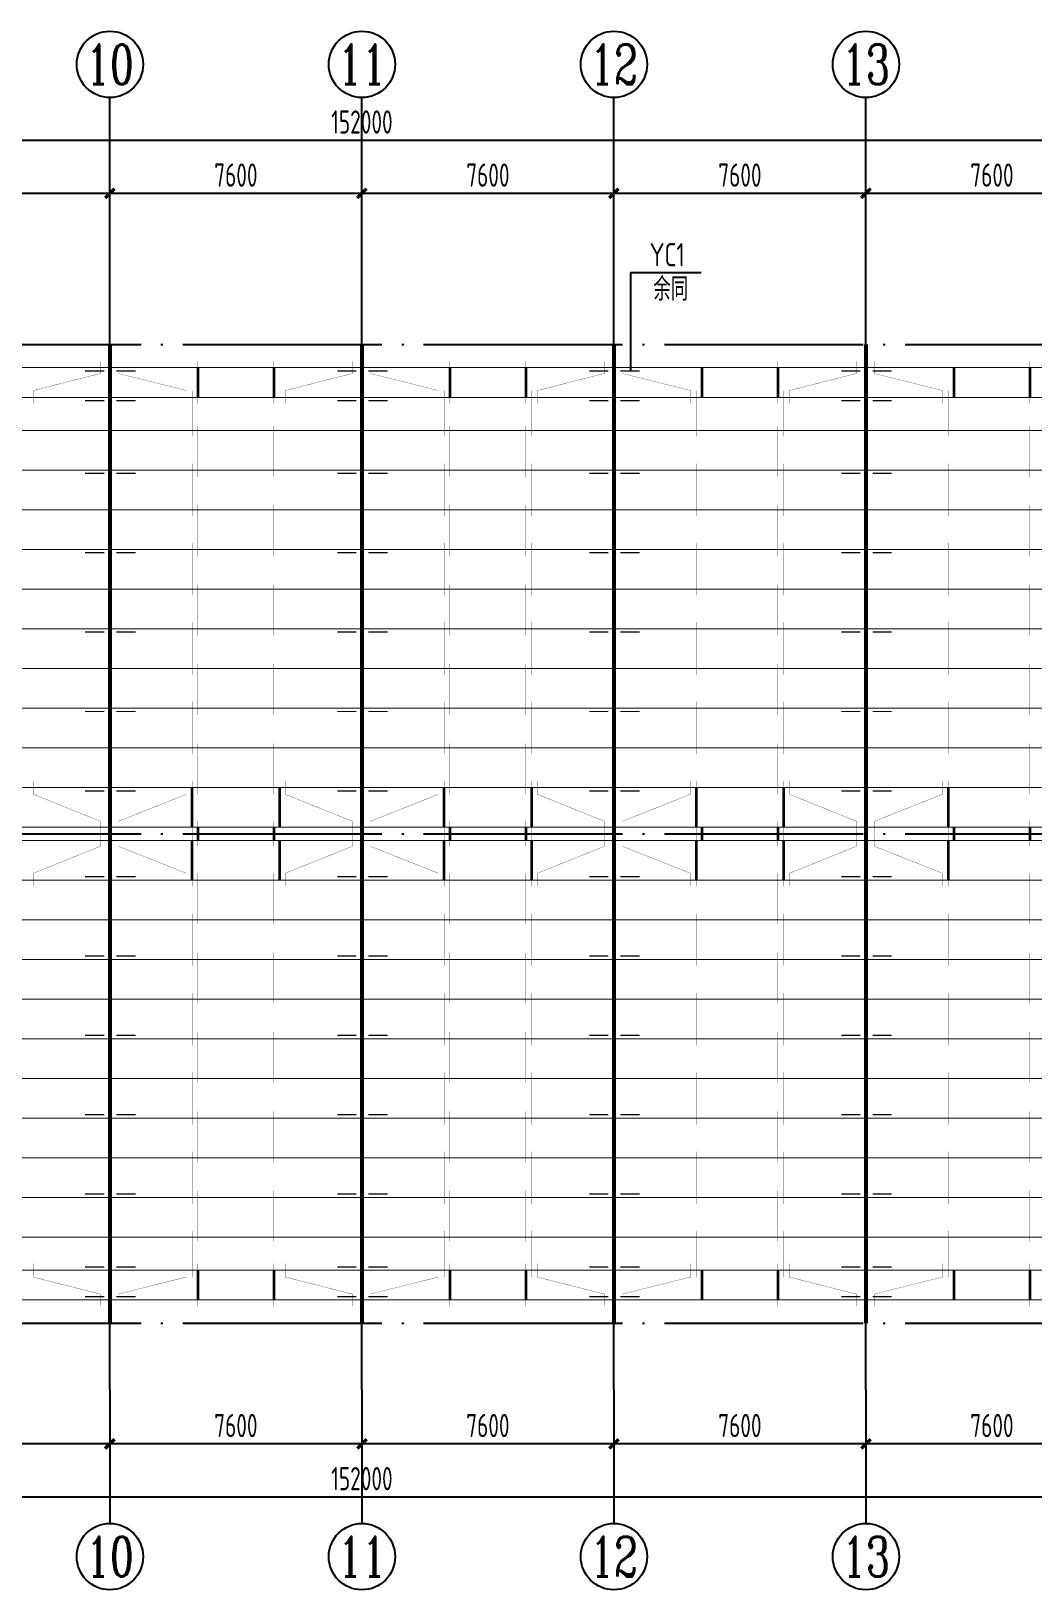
# Model space of a CAD drawing. Extents: x -3102990 to -851544, y -5293060 to -2540151.
# Drawn here: x -1861905 to -1846801, y -2656577 to -2633091 of the extents above; entities that cross this region are included whole.
import ezdxf
from ezdxf.enums import TextEntityAlignment as Align

# ---------------------------------------------------------------- set-up
doc = ezdxf.new("R2010")
doc.units = 0
doc.header["$LTSCALE"] = 1000
doc.header["$PDMODE"] = 1
for name, pattern in [('2', [16, 12.5, -1.5, 0.5, -1.5]), ('DASH', [0.35, 0.25, -0.1]), ('DOTE', [2.42, 2, -0.2, 0.02, -0.2])]:
    doc.linetypes.add(name, pattern=pattern)
doc.layers.get('0').update_dxf_attribs({"linetype": 'CONTINUOUS'})
doc.layers.get('Defpoints').update_dxf_attribs({"linetype": 'CONTINUOUS'})
for name, color, linetype in [('AXIS', 253, 'DOTE'), ('DIM', 3, 'CONTINUOUS'), ('NUM', 7, 'CONTINUOUS'), ('REIN', 1, 'CONTINUOUS'), ('TEXT', 7, 'CONTINUOUS')]:
    doc.layers.add(name, color=color, linetype=linetype)
doc.styles.add('TSSD_Axis', font='Complex.shx', dxfattribs={"width": 0.7, "bigfont": 'hztxt.shx'})
doc.styles.add('TSSD_Dimension', font='tssdeng.shx', dxfattribs={"width": 0.7, "bigfont": 'Hztxt.shx'})
doc.styles.add('TSSD_Rein', font='Tssdeng.shx', dxfattribs={"width": 0.75, "bigfont": 'hztxt.shx'})
doc.dimstyles.new('TSSD_200_100', dxfattribs={"dimtxt": 350, "dimasz": 100, "dimexe": 100, "dimexo": 250, "dimgap": 100, "dimtad": 1, "dimdec": 0, "dimlfac": 2, "dimzin": 0, "dimdsep": 46, "dimtxsty": 'TSSD_Dimension', "dimblk": 'ARCHTICK', "dimcen": 0, "dimdle": 100, "dimclrt": 7, "dimadec": 0, "dimazin": 0, "dimtfac": 1, "dimtdec": 0, "dimtix": 1, "dimtmove": 2, "dimatfit": 3, "dimfxl": 1, "dimtolj": 1, "dimtzin": 0, "dimarcsym": 0})

# ---------------------------------------------------------------- blocks, each defined once
blk = doc.blocks.new('ts_axno')
at = {"color": 0, "linetype": 'ByBlock', "lineweight": -2}
blk.add_circle((0, 0), 0.5, dxfattribs=at)
at = {"color": 0, "linetype": 'ByBlock', "lineweight": -2, "style": 'TSSD_Axis', "width": 0.7}
blk.add_attdef('A', text='', height=0.6, dxfattribs=at).set_placement((0, 0), align=Align.MIDDLE_CENTER)
blk = doc.blocks.new('_ArchTick')
at = {"color": 0, "const_width": 0.5}
blk.add_lwpolyline([(-0.71, -0.71), (0.71, 0.71)], dxfattribs=at)
blk = doc.blocks.new('*D1583')
at = {"layer": 'Defpoints', "color": 0, "ltscale": 1.5}
for p in [(-1849318, -2653560), (-1845518, -2653560), (-1849318, -2654377)]:
    blk.add_point(p, dxfattribs=at)
at = {"layer": 'DIM', "color": 0, "lineweight": -2, "ltscale": 1.5}
for p, q in [((-1849318, -2653810), (-1849318, -2654477)), ((-1845518, -2653810), (-1845518, -2654477)), ((-1845418, -2654377), (-1849418, -2654377))]:
    blk.add_line(p, q, dxfattribs=at)
at = {"layer": 'DIM', "color": 0, "lineweight": -2, "ltscale": 1.5, "xscale": 100, "yscale": 100, "zscale": 100, "rotation": 180}
blk.add_blockref('_ArchTick', (-1849318, -2654377), dxfattribs=at)
at = {"layer": 'DIM', "color": 0, "lineweight": -2, "ltscale": 1.5, "xscale": 100, "yscale": 100, "zscale": 100}
blk.add_blockref('_ArchTick', (-1845518, -2654377), dxfattribs=at)
at = {"layer": 'DIM', "color": 7, "ltscale": 1.5, "insert": (-1847418, -2654102), "char_height": 350, "attachment_point": 5, "style": 'TSSD_Dimension'}
blk.add_mtext('\\A1;7600', dxfattribs=at)
blk = doc.blocks.new('*D1584')
at = {"layer": 'Defpoints', "color": 0, "ltscale": 1.5}
for p in [(-1853118, -2653560), (-1849318, -2653560), (-1853118, -2654377)]:
    blk.add_point(p, dxfattribs=at)
at = {"layer": 'DIM', "color": 0, "lineweight": -2, "ltscale": 1.5}
for p, q in [((-1853118, -2653810), (-1853118, -2654477)), ((-1849318, -2653810), (-1849318, -2654477)), ((-1849218, -2654377), (-1853218, -2654377))]:
    blk.add_line(p, q, dxfattribs=at)
at = {"layer": 'DIM', "color": 0, "lineweight": -2, "ltscale": 1.5, "xscale": 100, "yscale": 100, "zscale": 100, "rotation": 180}
blk.add_blockref('_ArchTick', (-1853118, -2654377), dxfattribs=at)
at = {"layer": 'DIM', "color": 0, "lineweight": -2, "ltscale": 1.5, "xscale": 100, "yscale": 100, "zscale": 100}
blk.add_blockref('_ArchTick', (-1849318, -2654377), dxfattribs=at)
at = {"layer": 'DIM', "color": 7, "ltscale": 1.5, "insert": (-1851218, -2654102), "char_height": 350, "attachment_point": 5, "style": 'TSSD_Dimension'}
blk.add_mtext('\\A1;7600', dxfattribs=at)
blk = doc.blocks.new('*D1585')
at = {"layer": 'Defpoints', "color": 0, "ltscale": 1.5}
for p in [(-1856918, -2653560), (-1853118, -2653560), (-1856918, -2654377)]:
    blk.add_point(p, dxfattribs=at)
at = {"layer": 'DIM', "color": 0, "lineweight": -2, "ltscale": 1.5}
for p, q in [((-1856918, -2653810), (-1856918, -2654477)), ((-1853118, -2653810), (-1853118, -2654477)), ((-1853018, -2654377), (-1857018, -2654377))]:
    blk.add_line(p, q, dxfattribs=at)
at = {"layer": 'DIM', "color": 0, "lineweight": -2, "ltscale": 1.5, "xscale": 100, "yscale": 100, "zscale": 100, "rotation": 180}
blk.add_blockref('_ArchTick', (-1856918, -2654377), dxfattribs=at)
at = {"layer": 'DIM', "color": 0, "lineweight": -2, "ltscale": 1.5, "xscale": 100, "yscale": 100, "zscale": 100}
blk.add_blockref('_ArchTick', (-1853118, -2654377), dxfattribs=at)
at = {"layer": 'DIM', "color": 7, "ltscale": 1.5, "insert": (-1855018, -2654102), "char_height": 350, "attachment_point": 5, "style": 'TSSD_Dimension'}
blk.add_mtext('\\A1;7600', dxfattribs=at)
blk = doc.blocks.new('*D1586')
at = {"layer": 'Defpoints', "color": 0, "ltscale": 1.5}
for p in [(-1860718, -2653560), (-1856918, -2653560), (-1860718, -2654377)]:
    blk.add_point(p, dxfattribs=at)
at = {"layer": 'DIM', "color": 0, "lineweight": -2, "ltscale": 1.5}
for p, q in [((-1860718, -2653810), (-1860718, -2654477)), ((-1856918, -2653810), (-1856918, -2654477)), ((-1856818, -2654377), (-1860818, -2654377))]:
    blk.add_line(p, q, dxfattribs=at)
at = {"layer": 'DIM', "color": 0, "lineweight": -2, "ltscale": 1.5, "xscale": 100, "yscale": 100, "zscale": 100, "rotation": 180}
blk.add_blockref('_ArchTick', (-1860718, -2654377), dxfattribs=at)
at = {"layer": 'DIM', "color": 0, "lineweight": -2, "ltscale": 1.5, "xscale": 100, "yscale": 100, "zscale": 100}
blk.add_blockref('_ArchTick', (-1856918, -2654377), dxfattribs=at)
at = {"layer": 'DIM', "color": 7, "ltscale": 1.5, "insert": (-1858818, -2654102), "char_height": 350, "attachment_point": 5, "style": 'TSSD_Dimension'}
blk.add_mtext('\\A1;7600', dxfattribs=at)
blk = doc.blocks.new('*D1587')
at = {"layer": 'Defpoints', "color": 0, "ltscale": 1.5}
for p in [(-1864518, -2653560), (-1860718, -2653560), (-1864518, -2654377)]:
    blk.add_point(p, dxfattribs=at)
at = {"layer": 'DIM', "color": 0, "lineweight": -2, "ltscale": 1.5}
for p, q in [((-1864518, -2653810), (-1864518, -2654477)), ((-1860718, -2653810), (-1860718, -2654477)), ((-1860618, -2654377), (-1864618, -2654377))]:
    blk.add_line(p, q, dxfattribs=at)
at = {"layer": 'DIM', "color": 0, "lineweight": -2, "ltscale": 1.5, "xscale": 100, "yscale": 100, "zscale": 100, "rotation": 180}
blk.add_blockref('_ArchTick', (-1864518, -2654377), dxfattribs=at)
at = {"layer": 'DIM', "color": 0, "lineweight": -2, "ltscale": 1.5, "xscale": 100, "yscale": 100, "zscale": 100}
blk.add_blockref('_ArchTick', (-1860718, -2654377), dxfattribs=at)
at = {"layer": 'DIM', "color": 7, "ltscale": 1.5, "insert": (-1862618, -2654102), "char_height": 350, "attachment_point": 5, "style": 'TSSD_Dimension'}
blk.add_mtext('\\A1;7600', dxfattribs=at)
blk = doc.blocks.new('*D1596')
at = {"layer": 'Defpoints', "color": 0, "ltscale": 1.5}
for p in [(-1894918, -2653560), (-1818918, -2653560), (-1818918, -2655177)]:
    blk.add_point(p, dxfattribs=at)
at = {"layer": 'DIM', "color": 0, "lineweight": -2, "ltscale": 1.5}
for p, q in [((-1894918, -2653810), (-1894918, -2655277)), ((-1818918, -2653810), (-1818918, -2655277)), ((-1895018, -2655177), (-1818818, -2655177))]:
    blk.add_line(p, q, dxfattribs=at)
at = {"layer": 'DIM', "color": 0, "lineweight": -2, "ltscale": 1.5, "xscale": 100, "yscale": 100, "zscale": 100, "rotation": 180}
blk.add_blockref('_ArchTick', (-1894918, -2655177), dxfattribs=at)
at = {"layer": 'DIM', "color": 0, "lineweight": -2, "ltscale": 1.5, "xscale": 100, "yscale": 100, "zscale": 100}
blk.add_blockref('_ArchTick', (-1818918, -2655177), dxfattribs=at)
at = {"layer": 'DIM', "color": 7, "ltscale": 1.5, "insert": (-1856918, -2654902), "char_height": 350, "attachment_point": 5, "style": 'TSSD_Dimension'}
blk.add_mtext('\\A1;152000', dxfattribs=at)
blk = doc.blocks.new('*D1610')
at = {"layer": 'Defpoints', "color": 0, "ltscale": 1.5}
for p in [(-1849318, -2635535), (-1849318, -2636810), (-1845518, -2636810)]:
    blk.add_point(p, dxfattribs=at)
at = {"layer": 'DIM', "color": 0, "lineweight": -2, "ltscale": 1.5}
for p, q in [((-1845418, -2635535), (-1849418, -2635535)), ((-1849318, -2636560), (-1849318, -2635435)), ((-1845518, -2636560), (-1845518, -2635435))]:
    blk.add_line(p, q, dxfattribs=at)
at = {"layer": 'DIM', "color": 0, "lineweight": -2, "ltscale": 1.5, "xscale": 100, "yscale": 100, "zscale": 100, "rotation": 180}
blk.add_blockref('_ArchTick', (-1849318, -2635535), dxfattribs=at)
at = {"layer": 'DIM', "color": 0, "lineweight": -2, "ltscale": 1.5, "xscale": 100, "yscale": 100, "zscale": 100}
blk.add_blockref('_ArchTick', (-1845518, -2635535), dxfattribs=at)
at = {"layer": 'DIM', "color": 7, "ltscale": 1.5, "insert": (-1847418, -2635260), "char_height": 350, "attachment_point": 5, "style": 'TSSD_Dimension'}
blk.add_mtext('\\A1;7600', dxfattribs=at)
blk = doc.blocks.new('*D1611')
at = {"layer": 'Defpoints', "color": 0, "ltscale": 1.5}
for p in [(-1853118, -2635535), (-1853118, -2636810), (-1849318, -2636810)]:
    blk.add_point(p, dxfattribs=at)
at = {"layer": 'DIM', "color": 0, "lineweight": -2, "ltscale": 1.5}
for p, q in [((-1849218, -2635535), (-1853218, -2635535)), ((-1853118, -2636560), (-1853118, -2635435)), ((-1849318, -2636560), (-1849318, -2635435))]:
    blk.add_line(p, q, dxfattribs=at)
at = {"layer": 'DIM', "color": 0, "lineweight": -2, "ltscale": 1.5, "xscale": 100, "yscale": 100, "zscale": 100, "rotation": 180}
blk.add_blockref('_ArchTick', (-1853118, -2635535), dxfattribs=at)
at = {"layer": 'DIM', "color": 0, "lineweight": -2, "ltscale": 1.5, "xscale": 100, "yscale": 100, "zscale": 100}
blk.add_blockref('_ArchTick', (-1849318, -2635535), dxfattribs=at)
at = {"layer": 'DIM', "color": 7, "ltscale": 1.5, "insert": (-1851218, -2635260), "char_height": 350, "attachment_point": 5, "style": 'TSSD_Dimension'}
blk.add_mtext('\\A1;7600', dxfattribs=at)
blk = doc.blocks.new('*D1612')
at = {"layer": 'Defpoints', "color": 0, "ltscale": 1.5}
for p in [(-1856918, -2635535), (-1856918, -2636810), (-1853118, -2636810)]:
    blk.add_point(p, dxfattribs=at)
at = {"layer": 'DIM', "color": 0, "lineweight": -2, "ltscale": 1.5}
for p, q in [((-1853018, -2635535), (-1857018, -2635535)), ((-1856918, -2636560), (-1856918, -2635435)), ((-1853118, -2636560), (-1853118, -2635435))]:
    blk.add_line(p, q, dxfattribs=at)
at = {"layer": 'DIM', "color": 0, "lineweight": -2, "ltscale": 1.5, "xscale": 100, "yscale": 100, "zscale": 100, "rotation": 180}
blk.add_blockref('_ArchTick', (-1856918, -2635535), dxfattribs=at)
at = {"layer": 'DIM', "color": 0, "lineweight": -2, "ltscale": 1.5, "xscale": 100, "yscale": 100, "zscale": 100}
blk.add_blockref('_ArchTick', (-1853118, -2635535), dxfattribs=at)
at = {"layer": 'DIM', "color": 7, "ltscale": 1.5, "insert": (-1855018, -2635260), "char_height": 350, "attachment_point": 5, "style": 'TSSD_Dimension'}
blk.add_mtext('\\A1;7600', dxfattribs=at)
blk = doc.blocks.new('*D1613')
at = {"layer": 'Defpoints', "color": 0, "ltscale": 1.5}
for p in [(-1860718, -2635535), (-1860718, -2636810), (-1856918, -2636810)]:
    blk.add_point(p, dxfattribs=at)
at = {"layer": 'DIM', "color": 0, "lineweight": -2, "ltscale": 1.5}
for p, q in [((-1856818, -2635535), (-1860818, -2635535)), ((-1860718, -2636560), (-1860718, -2635435)), ((-1856918, -2636560), (-1856918, -2635435))]:
    blk.add_line(p, q, dxfattribs=at)
at = {"layer": 'DIM', "color": 0, "lineweight": -2, "ltscale": 1.5, "xscale": 100, "yscale": 100, "zscale": 100, "rotation": 180}
blk.add_blockref('_ArchTick', (-1860718, -2635535), dxfattribs=at)
at = {"layer": 'DIM', "color": 0, "lineweight": -2, "ltscale": 1.5, "xscale": 100, "yscale": 100, "zscale": 100}
blk.add_blockref('_ArchTick', (-1856918, -2635535), dxfattribs=at)
at = {"layer": 'DIM', "color": 7, "ltscale": 1.5, "insert": (-1858818, -2635260), "char_height": 350, "attachment_point": 5, "style": 'TSSD_Dimension'}
blk.add_mtext('\\A1;7600', dxfattribs=at)
blk = doc.blocks.new('*D1614')
at = {"layer": 'Defpoints', "color": 0, "ltscale": 1.5}
for p in [(-1864518, -2635535), (-1864518, -2636810), (-1860718, -2636810)]:
    blk.add_point(p, dxfattribs=at)
at = {"layer": 'DIM', "color": 0, "lineweight": -2, "ltscale": 1.5}
for p, q in [((-1860618, -2635535), (-1864618, -2635535)), ((-1864518, -2636560), (-1864518, -2635435)), ((-1860718, -2636560), (-1860718, -2635435))]:
    blk.add_line(p, q, dxfattribs=at)
at = {"layer": 'DIM', "color": 0, "lineweight": -2, "ltscale": 1.5, "xscale": 100, "yscale": 100, "zscale": 100, "rotation": 180}
blk.add_blockref('_ArchTick', (-1864518, -2635535), dxfattribs=at)
at = {"layer": 'DIM', "color": 0, "lineweight": -2, "ltscale": 1.5, "xscale": 100, "yscale": 100, "zscale": 100}
blk.add_blockref('_ArchTick', (-1860718, -2635535), dxfattribs=at)
at = {"layer": 'DIM', "color": 7, "ltscale": 1.5, "insert": (-1862618, -2635260), "char_height": 350, "attachment_point": 5, "style": 'TSSD_Dimension'}
blk.add_mtext('\\A1;7600', dxfattribs=at)
blk = doc.blocks.new('*D1623')
at = {"layer": 'Defpoints', "color": 0, "ltscale": 1.5}
for p in [(-1818918, -2634735), (-1894918, -2636810), (-1818918, -2636810)]:
    blk.add_point(p, dxfattribs=at)
at = {"layer": 'DIM', "color": 0, "lineweight": -2, "ltscale": 1.5}
for p, q in [((-1894918, -2636560), (-1894918, -2634635)), ((-1818918, -2636560), (-1818918, -2634635)), ((-1895018, -2634735), (-1818818, -2634735))]:
    blk.add_line(p, q, dxfattribs=at)
at = {"layer": 'DIM', "color": 0, "lineweight": -2, "ltscale": 1.5, "xscale": 100, "yscale": 100, "zscale": 100, "rotation": 180}
blk.add_blockref('_ArchTick', (-1894918, -2634735), dxfattribs=at)
at = {"layer": 'DIM', "color": 0, "lineweight": -2, "ltscale": 1.5, "xscale": 100, "yscale": 100, "zscale": 100}
blk.add_blockref('_ArchTick', (-1818918, -2634735), dxfattribs=at)
at = {"layer": 'DIM', "color": 7, "ltscale": 1.5, "insert": (-1856918, -2634460), "char_height": 350, "attachment_point": 5, "style": 'TSSD_Dimension'}
blk.add_mtext('\\A1;152000', dxfattribs=at)

msp = doc.modelspace()

# ---------------------------------------------------------------- linework, layer by layer
at = {"color": 0, "linetype": 'ByBlock'}
for p, q in [((-1852865.34, -2636725.7), (-1851801.4, -2636725.7)), ((-1852865.34, -2638211.09), (-1852865.34, -2636725.7))]:
    msp.add_line(p, q, dxfattribs=at)
at = {"layer": 'AXIS', "ltscale": 1.5}
for p, q in [((-1860717.61, -2653560.25), (-1860717.61, -2636810.25)), ((-1856917.61, -2653560.25), (-1856917.61, -2636810.25)), ((-1853117.61, -2653560.25), (-1853117.61, -2636810.25)), ((-1849317.61, -2653560.25), (-1849317.61, -2636810.25)), ((-1895917.61, -2637810.25), (-1817917.61, -2637810.25)), ((-1895917.61, -2645185.25), (-1817917.61, -2645185.25)), ((-1895917.61, -2652560.25), (-1817917.61, -2652560.25))]:
    msp.add_line(p, q, dxfattribs=at)
at = {"layer": 'NUM', "ltscale": 1.5}
for p, q in [((-1860717.61, -2636810.25), (-1860717.61, -2634091.44)), ((-1856917.61, -2636810.25), (-1856917.61, -2634091.44)), ((-1853117.61, -2636810.25), (-1853117.61, -2634091.44)), ((-1849317.61, -2636810.25), (-1849317.61, -2634091.44)), ((-1860717.61, -2653560.25), (-1860717.61, -2655577.32)), ((-1856917.61, -2653560.25), (-1856917.61, -2655577.32)), ((-1853117.61, -2653560.25), (-1853117.61, -2655577.32)), ((-1849317.61, -2653560.25), (-1849317.61, -2655577.32))]:
    msp.add_line(p, q, dxfattribs=at)
at = {"layer": 'REIN', "color": 4, "linetype": '2', "ltscale": 0.1, "const_width": 60}
for points in [[(-1860717.61, -2637810.25), (-1860717.61, -2652560.25)], [(-1856917.61, -2637810.25), (-1856917.61, -2652560.25)], [(-1853117.61, -2637810.25), (-1853117.61, -2652560.25)], [(-1849317.61, -2637810.25), (-1849317.61, -2652560.25)]]:
    msp.add_lwpolyline(points, dxfattribs=at)
at = {"layer": 'REIN', "color": 6, "lineweight": 5, "const_width": 15}
for points in [[(-1837917.61, -2638160.43), (-1895571.72, -2638160.43)], [(-1837917.61, -2638608.82), (-1895555.22, -2638608.82)], [(-1837917.61, -2639107.04), (-1895536.9, -2639107.04)], [(-1837917.61, -2639704.9), (-1895514.91, -2639704.9)], [(-1837917.61, -2640302.76), (-1895492.91, -2640302.76)], [(-1837917.61, -2640900.6), (-1895470.92, -2640900.6)], [(-1837917.61, -2641498.47), (-1895448.93, -2641498.47)], [(-1837917.61, -2642096.32), (-1895426.94, -2642096.32)], [(-1837917.61, -2642694.18), (-1895404.95, -2642694.18)], [(-1837917.61, -2643292.03), (-1895382.95, -2643292.03)], [(-1837917.61, -2643889.89), (-1895360.96, -2643889.89)], [(-1837917.61, -2644487.77), (-1895338.97, -2644487.77)], [(-1837917.61, -2645085.6), (-1895316.98, -2645085.6)], [(-1837917.61, -2645284.89), (-1895309.65, -2645284.89)], [(-1837917.61, -2645882.73), (-1895287.66, -2645882.73)], [(-1837917.61, -2646480.61), (-1895265.67, -2646480.61)], [(-1837917.61, -2647078.46), (-1895243.67, -2647078.46)], [(-1837917.61, -2647676.32), (-1895221.68, -2647676.32)], [(-1837917.61, -2648274.18), (-1895199.69, -2648274.18)], [(-1837917.61, -2648872.02), (-1895177.7, -2648872.02)], [(-1837917.61, -2649469.89), (-1895155.71, -2649469.89)], [(-1837917.61, -2650067.74), (-1895133.71, -2650067.74)], [(-1837917.61, -2650665.6), (-1895111.72, -2650665.6)], [(-1837917.61, -2651263.46), (-1895089.73, -2651263.46)], [(-1837917.61, -2651761.68), (-1895071.4, -2651761.68)], [(-1837917.61, -2652210.07), (-1895054.91, -2652210.07)]]:
    msp.add_lwpolyline(points, dxfattribs=at)
at = {"layer": 'REIN', "color": 3, "linetype": 'ByBlock'}
for points, const_width in [([(-1860860.76, -2638068.74), (-1860860.76, -2638248.97), (-1861870.13, -2638505.62), (-1861870.13, -2638705.31)], 4), ([(-1860590.68, -2638068.74), (-1860590.68, -2638248.97), (-1859565.1, -2638505.62), (-1859565.1, -2638705.31)], 4), ([(-1859390.13, -2638160.43), (-1859390.13, -2638608.82)], 40), ([(-1859390.13, -2638705.31), (-1859390.13, -2638068.74)], 4), ([(-1858245.1, -2638160.43), (-1858245.1, -2638608.82)], 40), ([(-1858245.1, -2638705.31), (-1858245.1, -2638068.74)], 4), ([(-1857060.76, -2638068.74), (-1857060.76, -2638248.97), (-1858070.13, -2638505.62), (-1858070.13, -2638705.31)], 4), ([(-1856790.68, -2638068.74), (-1856790.68, -2638248.97), (-1855765.1, -2638505.62), (-1855765.1, -2638705.31)], 4), ([(-1855590.13, -2638160.43), (-1855590.13, -2638608.82)], 40), ([(-1855590.13, -2638705.31), (-1855590.13, -2638068.74)], 4), ([(-1854445.1, -2638160.43), (-1854445.1, -2638608.82)], 40), ([(-1854445.1, -2638705.31), (-1854445.1, -2638068.74)], 4), ([(-1853260.76, -2638068.74), (-1853260.76, -2638248.97), (-1854270.13, -2638505.62), (-1854270.13, -2638705.31)], 4), ([(-1852990.68, -2638068.74), (-1852990.68, -2638248.97), (-1851965.1, -2638505.62), (-1851965.1, -2638705.31)], 4), ([(-1851790.13, -2638160.43), (-1851790.13, -2638608.82)], 40), ([(-1851790.13, -2638705.31), (-1851790.13, -2638068.74)], 4), ([(-1850645.1, -2638160.43), (-1850645.1, -2638608.82)], 40), ([(-1850645.1, -2638705.31), (-1850645.1, -2638068.74)], 4), ([(-1849460.76, -2638068.74), (-1849460.76, -2638248.97), (-1850470.13, -2638505.62), (-1850470.13, -2638705.31)], 4), ([(-1849190.68, -2638068.74), (-1849190.68, -2638248.97), (-1848165.1, -2638505.62), (-1848165.1, -2638705.31)], 4), ([(-1847990.13, -2638160.43), (-1847990.13, -2638608.82)], 40), ([(-1847990.13, -2638705.31), (-1847990.13, -2638068.74)], 4), ([(-1846845.1, -2638160.43), (-1846845.1, -2638608.82)], 40), ([(-1846845.1, -2638705.31), (-1846845.1, -2638068.74)], 4), ([(-1859477.61, -2638507.7), (-1859477.61, -2639198.73)], 4), ([(-1858157.61, -2638507.7), (-1858157.61, -2639198.73)], 4), ([(-1855677.61, -2638507.7), (-1855677.61, -2639198.73)], 4), ([(-1854357.61, -2638507.7), (-1854357.61, -2639198.73)], 4), ([(-1851877.61, -2638507.7), (-1851877.61, -2639198.73)], 4), ([(-1850557.61, -2638507.7), (-1850557.61, -2639198.73)], 4), ([(-1848077.61, -2638507.7), (-1848077.61, -2639198.73)], 4), ([(-1859390.13, -2639042.25), (-1859390.13, -2639808.14)], 4), ([(-1858245.1, -2639042.25), (-1858245.1, -2639808.14)], 4), ([(-1855590.13, -2639042.25), (-1855590.13, -2639808.14)], 4), ([(-1854445.1, -2639042.25), (-1854445.1, -2639808.14)], 4), ([(-1851790.13, -2639042.25), (-1851790.13, -2639808.14)], 4), ([(-1850645.1, -2639042.25), (-1850645.1, -2639808.14)], 4), ([(-1847990.13, -2639042.25), (-1847990.13, -2639808.14)], 4), ([(-1846845.1, -2639042.25), (-1846845.1, -2639808.14)], 4), ([(-1859477.61, -2639608.44), (-1859477.61, -2640394.44)], 4), ([(-1858157.61, -2639608.44), (-1858157.61, -2640394.44)], 4), ([(-1855677.61, -2639608.44), (-1855677.61, -2640394.44)], 4), ([(-1854357.61, -2639608.44), (-1854357.61, -2640394.44)], 4), ([(-1851877.61, -2639608.44), (-1851877.61, -2640394.44)], 4), ([(-1850557.61, -2639608.44), (-1850557.61, -2640394.44)], 4), ([(-1848077.61, -2639608.44), (-1848077.61, -2640394.44)], 4), ([(-1859390.13, -2640237.96), (-1859390.13, -2641003.85)], 4), ([(-1858245.1, -2640237.96), (-1858245.1, -2641003.85)], 4), ([(-1855590.13, -2640237.96), (-1855590.13, -2641003.85)], 4), ([(-1854445.1, -2640237.96), (-1854445.1, -2641003.85)], 4), ([(-1851790.13, -2640237.96), (-1851790.13, -2641003.85)], 4), ([(-1850645.1, -2640237.96), (-1850645.1, -2641003.85)], 4), ([(-1847990.13, -2640237.96), (-1847990.13, -2641003.85)], 4), ([(-1846845.1, -2640237.96), (-1846845.1, -2641003.85)], 4), ([(-1859477.61, -2640804.16), (-1859477.61, -2641590.16)], 4), ([(-1858157.61, -2640804.16), (-1858157.61, -2641590.16)], 4), ([(-1855677.61, -2640804.16), (-1855677.61, -2641590.16)], 4), ([(-1854357.61, -2640804.16), (-1854357.61, -2641590.16)], 4), ([(-1851877.61, -2640804.16), (-1851877.61, -2641590.16)], 4), ([(-1850557.61, -2640804.16), (-1850557.61, -2641590.16)], 4), ([(-1848077.61, -2640804.16), (-1848077.61, -2641590.16)], 4), ([(-1859390.13, -2641433.66), (-1859390.13, -2642199.55)], 4), ([(-1858245.1, -2641433.66), (-1858245.1, -2642199.55)], 4), ([(-1855590.13, -2641433.66), (-1855590.13, -2642199.55)], 4), ([(-1854445.1, -2641433.66), (-1854445.1, -2642199.55)], 4), ([(-1851790.13, -2641433.66), (-1851790.13, -2642199.55)], 4), ([(-1850645.1, -2641433.66), (-1850645.1, -2642199.55)], 4), ([(-1847990.13, -2641433.66), (-1847990.13, -2642199.55)], 4), ([(-1846845.1, -2641433.66), (-1846845.1, -2642199.55)], 4), ([(-1859477.61, -2641999.86), (-1859477.61, -2642785.86)], 4), ([(-1858157.61, -2641999.86), (-1858157.61, -2642785.86)], 4), ([(-1855677.61, -2641999.86), (-1855677.61, -2642785.86)], 4), ([(-1854357.61, -2641999.86), (-1854357.61, -2642785.86)], 4), ([(-1851877.61, -2641999.86), (-1851877.61, -2642785.86)], 4), ([(-1850557.61, -2641999.86), (-1850557.61, -2642785.86)], 4), ([(-1848077.61, -2641999.86), (-1848077.61, -2642785.86)], 4), ([(-1859390.13, -2642629.37), (-1859390.13, -2643395.26)], 4), ([(-1858245.1, -2642629.37), (-1858245.1, -2643395.26)], 4), ([(-1855590.13, -2642629.37), (-1855590.13, -2643395.26)], 4), ([(-1854445.1, -2642629.37), (-1854445.1, -2643395.26)], 4), ([(-1851790.13, -2642629.37), (-1851790.13, -2643395.26)], 4), ([(-1850645.1, -2642629.37), (-1850645.1, -2643395.26)], 4), ([(-1847990.13, -2642629.37), (-1847990.13, -2643395.26)], 4), ([(-1846845.1, -2642629.37), (-1846845.1, -2643395.26)], 4), ([(-1859477.61, -2643195.57), (-1859477.61, -2643981.57)], 4), ([(-1858157.61, -2643195.57), (-1858157.61, -2643981.57)], 4), ([(-1855677.61, -2643195.57), (-1855677.61, -2643981.57)], 4), ([(-1854357.61, -2643195.57), (-1854357.61, -2643981.57)], 4), ([(-1851877.61, -2643195.57), (-1851877.61, -2643981.57)], 4), ([(-1850557.61, -2643195.57), (-1850557.61, -2643981.57)], 4), ([(-1848077.61, -2643195.57), (-1848077.61, -2643981.57)], 4), ([(-1859390.13, -2643825.09), (-1859390.13, -2644590.97)], 4), ([(-1858245.1, -2643825.09), (-1858245.1, -2644590.97)], 4), ([(-1855590.13, -2643825.09), (-1855590.13, -2644590.97)], 4), ([(-1854445.1, -2643825.09), (-1854445.1, -2644590.97)], 4), ([(-1851790.13, -2643825.09), (-1851790.13, -2644590.97)], 4), ([(-1850645.1, -2643825.09), (-1850645.1, -2644590.97)], 4), ([(-1847990.13, -2643825.09), (-1847990.13, -2644590.97)], 4), ([(-1846845.1, -2643825.09), (-1846845.1, -2644590.97)], 4), ([(-1860860.76, -2645177.29), (-1860860.76, -2644997.07), (-1861870.13, -2644590.97), (-1861870.13, -2644391.28)], 4), ([(-1860590.68, -2645177.29), (-1860590.68, -2644997.07), (-1859565.1, -2644590.97), (-1859565.1, -2644391.28)], 4), ([(-1859477.61, -2645085.6), (-1859477.61, -2644487.77)], 40), ([(-1859477.61, -2644391.28), (-1859477.61, -2645177.29)], 4), ([(-1858157.61, -2645085.6), (-1858157.61, -2644487.77)], 40), ([(-1858157.61, -2644391.28), (-1858157.61, -2645177.29)], 4), ([(-1857060.76, -2645177.29), (-1857060.76, -2644997.07), (-1858070.13, -2644590.97), (-1858070.13, -2644391.28)], 4), ([(-1856790.68, -2645177.29), (-1856790.68, -2644997.07), (-1855765.1, -2644590.97), (-1855765.1, -2644391.28)], 4), ([(-1855677.61, -2645085.6), (-1855677.61, -2644487.77)], 40), ([(-1855677.61, -2644391.28), (-1855677.61, -2645177.29)], 4), ([(-1854357.61, -2645085.6), (-1854357.61, -2644487.77)], 40), ([(-1854357.61, -2644391.28), (-1854357.61, -2645177.29)], 4), ([(-1853260.76, -2645177.29), (-1853260.76, -2644997.07), (-1854270.13, -2644590.97), (-1854270.13, -2644391.28)], 4), ([(-1852990.68, -2645177.29), (-1852990.68, -2644997.07), (-1851965.1, -2644590.97), (-1851965.1, -2644391.28)], 4), ([(-1851877.61, -2645085.6), (-1851877.61, -2644487.77)], 40), ([(-1851877.61, -2644391.28), (-1851877.61, -2645177.29)], 4), ([(-1850557.61, -2645085.6), (-1850557.61, -2644487.77)], 40), ([(-1850557.61, -2644391.28), (-1850557.61, -2645177.29)], 4), ([(-1849460.76, -2645177.29), (-1849460.76, -2644997.07), (-1850470.13, -2644590.97), (-1850470.13, -2644391.28)], 4), ([(-1849190.68, -2645177.29), (-1849190.68, -2644997.07), (-1848165.1, -2644590.97), (-1848165.1, -2644391.28)], 4), ([(-1848077.61, -2645085.6), (-1848077.61, -2644487.77)], 40), ([(-1848077.61, -2644391.28), (-1848077.61, -2645177.29)], 4), ([(-1860860.76, -2645193.21), (-1860860.76, -2645373.43), (-1861870.13, -2645779.52), (-1861870.13, -2645979.21)], 4), ([(-1860590.68, -2645193.21), (-1860590.68, -2645373.43), (-1859565.1, -2645779.52), (-1859565.1, -2645979.21)], 4), ([(-1859477.61, -2645979.21), (-1859477.61, -2645193.21)], 4), ([(-1859390.13, -2645284.89), (-1859390.13, -2645085.6)], 40), ([(-1859390.13, -2644989.12), (-1859390.13, -2645376.58)], 4), ([(-1858245.1, -2645284.89), (-1858245.1, -2645085.6)], 40), ([(-1858245.1, -2644989.12), (-1858245.1, -2645376.58)], 4), ([(-1858157.61, -2645979.21), (-1858157.61, -2645193.21)], 4), ([(-1857060.76, -2645193.21), (-1857060.76, -2645373.43), (-1858070.13, -2645779.52), (-1858070.13, -2645979.21)], 4), ([(-1856790.68, -2645193.21), (-1856790.68, -2645373.43), (-1855765.1, -2645779.52), (-1855765.1, -2645979.21)], 4), ([(-1855677.61, -2645979.21), (-1855677.61, -2645193.21)], 4), ([(-1855590.13, -2645284.89), (-1855590.13, -2645085.6)], 40), ([(-1855590.13, -2644989.12), (-1855590.13, -2645376.58)], 4), ([(-1854445.1, -2645284.89), (-1854445.1, -2645085.6)], 40), ([(-1854445.1, -2644989.12), (-1854445.1, -2645376.58)], 4), ([(-1854357.61, -2645979.21), (-1854357.61, -2645193.21)], 4), ([(-1853260.76, -2645193.21), (-1853260.76, -2645373.43), (-1854270.13, -2645779.52), (-1854270.13, -2645979.21)], 4), ([(-1852990.68, -2645193.21), (-1852990.68, -2645373.43), (-1851965.1, -2645779.52), (-1851965.1, -2645979.21)], 4), ([(-1851877.61, -2645979.21), (-1851877.61, -2645193.21)], 4), ([(-1851790.13, -2645284.89), (-1851790.13, -2645085.6)], 40), ([(-1851790.13, -2644989.12), (-1851790.13, -2645376.58)], 4), ([(-1850645.1, -2645284.89), (-1850645.1, -2645085.6)], 40), ([(-1850645.1, -2644989.12), (-1850645.1, -2645376.58)], 4), ([(-1850557.61, -2645979.21), (-1850557.61, -2645193.21)], 4), ([(-1849460.76, -2645193.21), (-1849460.76, -2645373.43), (-1850470.13, -2645779.52), (-1850470.13, -2645979.21)], 4), ([(-1849190.68, -2645193.21), (-1849190.68, -2645373.43), (-1848165.1, -2645779.52), (-1848165.1, -2645979.21)], 4), ([(-1848077.61, -2645979.21), (-1848077.61, -2645193.21)], 4), ([(-1847990.13, -2645284.89), (-1847990.13, -2645085.6)], 40), ([(-1847990.13, -2644989.12), (-1847990.13, -2645376.58)], 4), ([(-1846845.1, -2645284.89), (-1846845.1, -2645085.6)], 40), ([(-1846845.1, -2644989.12), (-1846845.1, -2645376.58)], 4), ([(-1859477.61, -2645284.89), (-1859477.61, -2645882.73)], 40), ([(-1858157.61, -2645284.89), (-1858157.61, -2645882.73)], 40), ([(-1855677.61, -2645284.89), (-1855677.61, -2645882.73)], 40), ([(-1854357.61, -2645284.89), (-1854357.61, -2645882.73)], 40), ([(-1851877.61, -2645284.89), (-1851877.61, -2645882.73)], 40), ([(-1850557.61, -2645284.89), (-1850557.61, -2645882.73)], 40), ([(-1848077.61, -2645284.89), (-1848077.61, -2645882.73)], 40), ([(-1859390.13, -2646545.41), (-1859390.13, -2645779.52)], 4), ([(-1858245.1, -2646545.41), (-1858245.1, -2645779.52)], 4), ([(-1855590.13, -2646545.41), (-1855590.13, -2645779.52)], 4), ([(-1854445.1, -2646545.41), (-1854445.1, -2645779.52)], 4), ([(-1851790.13, -2646545.41), (-1851790.13, -2645779.52)], 4), ([(-1850645.1, -2646545.41), (-1850645.1, -2645779.52)], 4), ([(-1847990.13, -2646545.41), (-1847990.13, -2645779.52)], 4), ([(-1846845.1, -2646545.41), (-1846845.1, -2645779.52)], 4), ([(-1859477.61, -2647174.92), (-1859477.61, -2646388.92)], 4), ([(-1858157.61, -2647174.92), (-1858157.61, -2646388.92)], 4), ([(-1855677.61, -2647174.92), (-1855677.61, -2646388.92)], 4), ([(-1854357.61, -2647174.92), (-1854357.61, -2646388.92)], 4), ([(-1851877.61, -2647174.92), (-1851877.61, -2646388.92)], 4), ([(-1850557.61, -2647174.92), (-1850557.61, -2646388.92)], 4), ([(-1848077.61, -2647174.92), (-1848077.61, -2646388.92)], 4), ([(-1859390.13, -2647741.12), (-1859390.13, -2646975.24)], 4), ([(-1858245.1, -2647741.12), (-1858245.1, -2646975.24)], 4), ([(-1855590.13, -2647741.12), (-1855590.13, -2646975.24)], 4), ([(-1854445.1, -2647741.12), (-1854445.1, -2646975.24)], 4), ([(-1851790.13, -2647741.12), (-1851790.13, -2646975.24)], 4), ([(-1850645.1, -2647741.12), (-1850645.1, -2646975.24)], 4), ([(-1847990.13, -2647741.12), (-1847990.13, -2646975.24)], 4), ([(-1846845.1, -2647741.12), (-1846845.1, -2646975.24)], 4), ([(-1859477.61, -2648370.64), (-1859477.61, -2647584.64)], 4), ([(-1858157.61, -2648370.64), (-1858157.61, -2647584.64)], 4), ([(-1855677.61, -2648370.64), (-1855677.61, -2647584.64)], 4), ([(-1854357.61, -2648370.64), (-1854357.61, -2647584.64)], 4), ([(-1851877.61, -2648370.64), (-1851877.61, -2647584.64)], 4), ([(-1850557.61, -2648370.64), (-1850557.61, -2647584.64)], 4), ([(-1848077.61, -2648370.64), (-1848077.61, -2647584.64)], 4), ([(-1859390.13, -2648936.84), (-1859390.13, -2648170.95)], 4), ([(-1858245.1, -2648936.84), (-1858245.1, -2648170.95)], 4), ([(-1855590.13, -2648936.84), (-1855590.13, -2648170.95)], 4), ([(-1854445.1, -2648936.84), (-1854445.1, -2648170.95)], 4), ([(-1851790.13, -2648936.84), (-1851790.13, -2648170.95)], 4), ([(-1850645.1, -2648936.84), (-1850645.1, -2648170.95)], 4), ([(-1847990.13, -2648936.84), (-1847990.13, -2648170.95)], 4), ([(-1846845.1, -2648936.84), (-1846845.1, -2648170.95)], 4), ([(-1859477.61, -2649566.34), (-1859477.61, -2648780.34)], 4), ([(-1858157.61, -2649566.34), (-1858157.61, -2648780.34)], 4), ([(-1855677.61, -2649566.34), (-1855677.61, -2648780.34)], 4), ([(-1854357.61, -2649566.34), (-1854357.61, -2648780.34)], 4), ([(-1851877.61, -2649566.34), (-1851877.61, -2648780.34)], 4), ([(-1850557.61, -2649566.34), (-1850557.61, -2648780.34)], 4), ([(-1848077.61, -2649566.34), (-1848077.61, -2648780.34)], 4), ([(-1859390.13, -2650132.54), (-1859390.13, -2649366.65)], 4), ([(-1858245.1, -2650132.54), (-1858245.1, -2649366.65)], 4), ([(-1855590.13, -2650132.54), (-1855590.13, -2649366.65)], 4), ([(-1854445.1, -2650132.54), (-1854445.1, -2649366.65)], 4), ([(-1851790.13, -2650132.54), (-1851790.13, -2649366.65)], 4), ([(-1850645.1, -2650132.54), (-1850645.1, -2649366.65)], 4), ([(-1847990.13, -2650132.54), (-1847990.13, -2649366.65)], 4), ([(-1846845.1, -2650132.54), (-1846845.1, -2649366.65)], 4), ([(-1859477.61, -2650762.06), (-1859477.61, -2649976.05)], 4), ([(-1858157.61, -2650762.06), (-1858157.61, -2649976.05)], 4), ([(-1855677.61, -2650762.06), (-1855677.61, -2649976.05)], 4), ([(-1854357.61, -2650762.06), (-1854357.61, -2649976.05)], 4), ([(-1851877.61, -2650762.06), (-1851877.61, -2649976.05)], 4), ([(-1850557.61, -2650762.06), (-1850557.61, -2649976.05)], 4), ([(-1848077.61, -2650762.06), (-1848077.61, -2649976.05)], 4), ([(-1859390.13, -2651328.24), (-1859390.13, -2650562.36)], 4), ([(-1858245.1, -2651328.24), (-1858245.1, -2650562.36)], 4), ([(-1855590.13, -2651328.24), (-1855590.13, -2650562.36)], 4), ([(-1854445.1, -2651328.24), (-1854445.1, -2650562.36)], 4), ([(-1851790.13, -2651328.24), (-1851790.13, -2650562.36)], 4), ([(-1850645.1, -2651328.24), (-1850645.1, -2650562.36)], 4), ([(-1847990.13, -2651328.24), (-1847990.13, -2650562.36)], 4), ([(-1846845.1, -2651328.24), (-1846845.1, -2650562.36)], 4), ([(-1859477.61, -2651862.8), (-1859477.61, -2651171.76)], 4), ([(-1858157.61, -2651862.8), (-1858157.61, -2651171.76)], 4), ([(-1855677.61, -2651862.8), (-1855677.61, -2651171.76)], 4), ([(-1854357.61, -2651862.8), (-1854357.61, -2651171.76)], 4), ([(-1851877.61, -2651862.8), (-1851877.61, -2651171.76)], 4), ([(-1850557.61, -2651862.8), (-1850557.61, -2651171.76)], 4), ([(-1848077.61, -2651862.8), (-1848077.61, -2651171.76)], 4), ([(-1860860.76, -2652301.75), (-1860860.76, -2652121.53), (-1861870.13, -2651864.88), (-1861870.13, -2651665.19)], 4), ([(-1860590.68, -2652301.75), (-1860590.68, -2652121.53), (-1859565.1, -2651864.88), (-1859565.1, -2651665.19)], 4), ([(-1859390.13, -2652210.07), (-1859390.13, -2651761.68)], 40), ([(-1859390.13, -2651665.19), (-1859390.13, -2652301.75)], 4), ([(-1858245.1, -2652210.07), (-1858245.1, -2651761.68)], 40), ([(-1858245.1, -2651665.19), (-1858245.1, -2652301.75)], 4), ([(-1857060.76, -2652301.75), (-1857060.76, -2652121.53), (-1858070.13, -2651864.88), (-1858070.13, -2651665.19)], 4), ([(-1856790.68, -2652301.75), (-1856790.68, -2652121.53), (-1855765.1, -2651864.88), (-1855765.1, -2651665.19)], 4), ([(-1855590.13, -2652210.07), (-1855590.13, -2651761.68)], 40), ([(-1855590.13, -2651665.19), (-1855590.13, -2652301.75)], 4), ([(-1854445.1, -2652210.07), (-1854445.1, -2651761.68)], 40), ([(-1854445.1, -2651665.19), (-1854445.1, -2652301.75)], 4), ([(-1853260.76, -2652301.75), (-1853260.76, -2652121.53), (-1854270.13, -2651864.88), (-1854270.13, -2651665.19)], 4), ([(-1852990.68, -2652301.75), (-1852990.68, -2652121.53), (-1851965.1, -2651864.88), (-1851965.1, -2651665.19)], 4), ([(-1851790.13, -2652210.07), (-1851790.13, -2651761.68)], 40), ([(-1851790.13, -2651665.19), (-1851790.13, -2652301.75)], 4), ([(-1850645.1, -2652210.07), (-1850645.1, -2651761.68)], 40), ([(-1850645.1, -2651665.19), (-1850645.1, -2652301.75)], 4), ([(-1849460.76, -2652301.75), (-1849460.76, -2652121.53), (-1850470.13, -2651864.88), (-1850470.13, -2651665.19)], 4), ([(-1849190.68, -2652301.75), (-1849190.68, -2652121.53), (-1848165.1, -2651864.88), (-1848165.1, -2651665.19)], 4), ([(-1847990.13, -2652210.07), (-1847990.13, -2651761.68)], 40), ([(-1847990.13, -2651665.19), (-1847990.13, -2652301.75)], 4), ([(-1846845.1, -2652210.07), (-1846845.1, -2651761.68)], 40), ([(-1846845.1, -2651665.19), (-1846845.1, -2652301.75)], 4)]:
    msp.add_lwpolyline(points, dxfattribs=dict(at, const_width=const_width))
at = {"layer": 'REIN', "color": 2, "linetype": 'DASH', "ltscale": 0.4, "const_width": 20}
for points in [[(-1860801.51, -2638211.09), (-1861090.67, -2638211.09)], [(-1860329.9, -2638211.09), (-1860619.06, -2638211.09)], [(-1857001.51, -2638211.09), (-1857290.67, -2638211.09)], [(-1856529.9, -2638211.09), (-1856819.06, -2638211.09)], [(-1853201.51, -2638211.09), (-1853490.67, -2638211.09)], [(-1852729.9, -2638211.09), (-1853019.06, -2638211.09)], [(-1849401.51, -2638211.09), (-1849690.67, -2638211.09)], [(-1848929.9, -2638211.09), (-1849219.06, -2638211.09)], [(-1860801.51, -2638659.48), (-1861090.67, -2638659.48)], [(-1860329.9, -2638659.48), (-1860619.06, -2638659.48)], [(-1857001.51, -2638659.48), (-1857290.67, -2638659.48)], [(-1856529.9, -2638659.48), (-1856819.06, -2638659.48)], [(-1853201.51, -2638659.48), (-1853490.67, -2638659.48)], [(-1852729.9, -2638659.48), (-1853019.06, -2638659.48)], [(-1849401.51, -2638659.48), (-1849690.67, -2638659.48)], [(-1848929.9, -2638659.48), (-1849219.06, -2638659.48)], [(-1860801.51, -2639755.56), (-1861090.67, -2639755.56)], [(-1860329.9, -2639755.56), (-1860619.06, -2639755.56)], [(-1857001.51, -2639755.56), (-1857290.67, -2639755.56)], [(-1856529.9, -2639755.56), (-1856819.06, -2639755.56)], [(-1853201.51, -2639755.56), (-1853490.67, -2639755.56)], [(-1852729.9, -2639755.56), (-1853019.06, -2639755.56)], [(-1849401.51, -2639755.56), (-1849690.67, -2639755.56)], [(-1848929.9, -2639755.56), (-1849219.06, -2639755.56)], [(-1860801.51, -2640951.27), (-1861090.67, -2640951.27)], [(-1860329.9, -2640951.27), (-1860619.06, -2640951.27)], [(-1857001.51, -2640951.27), (-1857290.67, -2640951.27)], [(-1856529.9, -2640951.27), (-1856819.06, -2640951.27)], [(-1853201.51, -2640951.27), (-1853490.67, -2640951.27)], [(-1852729.9, -2640951.27), (-1853019.06, -2640951.27)], [(-1849401.51, -2640951.27), (-1849690.67, -2640951.27)], [(-1848929.9, -2640951.27), (-1849219.06, -2640951.27)], [(-1860801.51, -2642146.98), (-1861090.67, -2642146.98)], [(-1860329.9, -2642146.98), (-1860619.06, -2642146.98)], [(-1857001.51, -2642146.98), (-1857290.67, -2642146.98)], [(-1856529.9, -2642146.98), (-1856819.06, -2642146.98)], [(-1853201.51, -2642146.98), (-1853490.67, -2642146.98)], [(-1852729.9, -2642146.98), (-1853019.06, -2642146.98)], [(-1849401.51, -2642146.98), (-1849690.67, -2642146.98)], [(-1848929.9, -2642146.98), (-1849219.06, -2642146.98)], [(-1860801.51, -2643342.69), (-1861090.67, -2643342.69)], [(-1860329.9, -2643342.69), (-1860619.06, -2643342.69)], [(-1857001.51, -2643342.69), (-1857290.67, -2643342.69)], [(-1856529.9, -2643342.69), (-1856819.06, -2643342.69)], [(-1853201.51, -2643342.69), (-1853490.67, -2643342.69)], [(-1852729.9, -2643342.69), (-1853019.06, -2643342.69)], [(-1849401.51, -2643342.69), (-1849690.67, -2643342.69)], [(-1848929.9, -2643342.69), (-1849219.06, -2643342.69)], [(-1860801.51, -2644538.43), (-1861090.67, -2644538.43)], [(-1860329.9, -2644538.43), (-1860619.06, -2644538.43)], [(-1857001.51, -2644538.43), (-1857290.67, -2644538.43)], [(-1856529.9, -2644538.43), (-1856819.06, -2644538.43)], [(-1853201.51, -2644538.43), (-1853490.67, -2644538.43)], [(-1852729.9, -2644538.43), (-1853019.06, -2644538.43)], [(-1849401.51, -2644538.43), (-1849690.67, -2644538.43)], [(-1848929.9, -2644538.43), (-1849219.06, -2644538.43)], [(-1860801.51, -2645832.06), (-1861090.67, -2645832.06)], [(-1860329.9, -2645832.06), (-1860619.06, -2645832.06)], [(-1857001.51, -2645832.06), (-1857290.67, -2645832.06)], [(-1856529.9, -2645832.06), (-1856819.06, -2645832.06)], [(-1853201.51, -2645832.06), (-1853490.67, -2645832.06)], [(-1852729.9, -2645832.06), (-1853019.06, -2645832.06)], [(-1849401.51, -2645832.06), (-1849690.67, -2645832.06)], [(-1848929.9, -2645832.06), (-1849219.06, -2645832.06)], [(-1860801.51, -2647027.8), (-1861090.67, -2647027.8)], [(-1860329.9, -2647027.8), (-1860619.06, -2647027.8)], [(-1857001.51, -2647027.8), (-1857290.67, -2647027.8)], [(-1856529.9, -2647027.8), (-1856819.06, -2647027.8)], [(-1853201.51, -2647027.8), (-1853490.67, -2647027.8)], [(-1852729.9, -2647027.8), (-1853019.06, -2647027.8)], [(-1849401.51, -2647027.8), (-1849690.67, -2647027.8)], [(-1848929.9, -2647027.8), (-1849219.06, -2647027.8)], [(-1860801.51, -2648223.52), (-1861090.67, -2648223.52)], [(-1860329.9, -2648223.52), (-1860619.06, -2648223.52)], [(-1857001.51, -2648223.52), (-1857290.67, -2648223.52)], [(-1856529.9, -2648223.52), (-1856819.06, -2648223.52)], [(-1853201.51, -2648223.52), (-1853490.67, -2648223.52)], [(-1852729.9, -2648223.52), (-1853019.06, -2648223.52)], [(-1849401.51, -2648223.52), (-1849690.67, -2648223.52)], [(-1848929.9, -2648223.52), (-1849219.06, -2648223.52)], [(-1860801.51, -2649419.23), (-1861090.67, -2649419.23)], [(-1860329.9, -2649419.23), (-1860619.06, -2649419.23)], [(-1857001.51, -2649419.23), (-1857290.67, -2649419.23)], [(-1856529.9, -2649419.23), (-1856819.06, -2649419.23)], [(-1853201.51, -2649419.23), (-1853490.67, -2649419.23)], [(-1852729.9, -2649419.23), (-1853019.06, -2649419.23)], [(-1849401.51, -2649419.23), (-1849690.67, -2649419.23)], [(-1848929.9, -2649419.23), (-1849219.06, -2649419.23)], [(-1860801.51, -2650614.94), (-1861090.67, -2650614.94)], [(-1860329.9, -2650614.94), (-1860619.06, -2650614.94)], [(-1857001.51, -2650614.94), (-1857290.67, -2650614.94)], [(-1856529.9, -2650614.94), (-1856819.06, -2650614.94)], [(-1853201.51, -2650614.94), (-1853490.67, -2650614.94)], [(-1852729.9, -2650614.94), (-1853019.06, -2650614.94)], [(-1849401.51, -2650614.94), (-1849690.67, -2650614.94)], [(-1848929.9, -2650614.94), (-1849219.06, -2650614.94)], [(-1860801.51, -2651711.01), (-1861090.67, -2651711.01)], [(-1860329.9, -2651711.01), (-1860619.06, -2651711.01)], [(-1857001.51, -2651711.01), (-1857290.67, -2651711.01)], [(-1856529.9, -2651711.01), (-1856819.06, -2651711.01)], [(-1853201.51, -2651711.01), (-1853490.67, -2651711.01)], [(-1852729.9, -2651711.01), (-1853019.06, -2651711.01)], [(-1849401.51, -2651711.01), (-1849690.67, -2651711.01)], [(-1848929.9, -2651711.01), (-1849219.06, -2651711.01)], [(-1860801.51, -2652159.41), (-1861090.67, -2652159.41)], [(-1860329.9, -2652159.41), (-1860619.06, -2652159.41)], [(-1857001.51, -2652159.41), (-1857290.67, -2652159.41)], [(-1856529.9, -2652159.41), (-1856819.06, -2652159.41)], [(-1853201.51, -2652159.41), (-1853490.67, -2652159.41)], [(-1852729.9, -2652159.41), (-1853019.06, -2652159.41)], [(-1849401.51, -2652159.41), (-1849690.67, -2652159.41)], [(-1848929.9, -2652159.41), (-1849219.06, -2652159.41)]]:
    msp.add_lwpolyline(points, dxfattribs=at)

# ---------------------------------------------------------------- block references
at = {"layer": 'NUM'}
ref = msp.add_blockref('ts_axno', (-1860717.61, -2633591.44), dxfattribs=dict(at, xscale=1000, yscale=1000, zscale=1000))
ref.add_attrib('10', '10', dxfattribs={"height": 600, "style": 'TSSD_Axis', "width": 0.7}).set_placement((-1860717.61, -2633591.44), align=Align.MIDDLE_CENTER)
ref = msp.add_blockref('ts_axno', (-1856917.61, -2633591.44), dxfattribs=dict(at, xscale=1000, yscale=1000, zscale=1000))
ref.add_attrib('11', '11', dxfattribs={"height": 600, "style": 'TSSD_Axis', "width": 0.7}).set_placement((-1856917.61, -2633591.44), align=Align.MIDDLE_CENTER)
ref = msp.add_blockref('ts_axno', (-1853117.61, -2633591.44), dxfattribs=dict(at, xscale=1000, yscale=1000, zscale=1000))
ref.add_attrib('12', '12', dxfattribs={"height": 600, "style": 'TSSD_Axis', "width": 0.7}).set_placement((-1853117.61, -2633591.44), align=Align.MIDDLE_CENTER)
ref = msp.add_blockref('ts_axno', (-1849317.61, -2633591.44), dxfattribs=dict(at, xscale=1000, yscale=1000, zscale=1000))
ref.add_attrib('13', '13', dxfattribs={"height": 600, "style": 'TSSD_Axis', "width": 0.7}).set_placement((-1849317.61, -2633591.44), align=Align.MIDDLE_CENTER)
ref = msp.add_blockref('ts_axno', (-1860717.61, -2656077.32), dxfattribs=dict(at, xscale=1000, yscale=1000, zscale=1000))
ref.add_attrib('10', '10', dxfattribs={"height": 600, "style": 'TSSD_Axis', "width": 0.7}).set_placement((-1860717.61, -2656077.32), align=Align.MIDDLE_CENTER)
ref = msp.add_blockref('ts_axno', (-1856917.61, -2656077.32), dxfattribs=dict(at, xscale=1000, yscale=1000, zscale=1000))
ref.add_attrib('11', '11', dxfattribs={"height": 600, "style": 'TSSD_Axis', "width": 0.7}).set_placement((-1856917.61, -2656077.32), align=Align.MIDDLE_CENTER)
ref = msp.add_blockref('ts_axno', (-1853117.61, -2656077.32), dxfattribs=dict(at, xscale=1000, yscale=1000, zscale=1000))
ref.add_attrib('12', '12', dxfattribs={"height": 600, "style": 'TSSD_Axis', "width": 0.7}).set_placement((-1853117.61, -2656077.32), align=Align.MIDDLE_CENTER)
ref = msp.add_blockref('ts_axno', (-1849317.61, -2656077.32), dxfattribs=dict(at, xscale=1000, yscale=1000, zscale=1000))
ref.add_attrib('13', '13', dxfattribs={"height": 600, "style": 'TSSD_Axis', "width": 0.7}).set_placement((-1849317.61, -2656077.32), align=Align.MIDDLE_CENTER)

# ---------------------------------------------------------------- texts
at = {"layer": 'TEXT', "style": 'TSSD_Rein', "width": 0.75}
for s, p in [('YC1', (-1852579.93, -2636634.45)), ('余同', (-1852523.69, -2637152.43))]:
    msp.add_text(s, height=350, dxfattribs=at).set_placement(p)

# ---------------------------------------------------------------- dimensions: what is measured, and where the dimension line sits
at = {"layer": 'DIM', "ltscale": 1.5}
for base, p1, p2, picture, middle in [((-1818917.61, -2634735.25), (-1894917.61, -2636810.25), (-1818917.61, -2636810.25), '*D1623', (-1856917.61, -2634460.25)), ((-1864517.61, -2635535.25), (-1860717.61, -2636810.25), (-1864517.61, -2636810.25), '*D1614', (-1862617.61, -2635260.25)), ((-1860717.61, -2635535.25), (-1856917.61, -2636810.25), (-1860717.61, -2636810.25), '*D1613', (-1858817.61, -2635260.25)), ((-1856917.61, -2635535.25), (-1853117.61, -2636810.25), (-1856917.61, -2636810.25), '*D1612', (-1855017.61, -2635260.25)), ((-1853117.61, -2635535.25), (-1849317.61, -2636810.25), (-1853117.61, -2636810.25), '*D1611', (-1851217.61, -2635260.25)), ((-1849317.61, -2635535.25), (-1845517.61, -2636810.25), (-1849317.61, -2636810.25), '*D1610', (-1847417.61, -2635260.25))]:
    dim = msp.add_linear_dim(base=base, p1=p1, p2=p2, dimstyle='TSSD_200_100', dxfattribs=at)
    dim.commit()
    dim.dimension.update_dxf_attribs({"geometry": picture, "text_midpoint": middle})
for base, p1, p2, picture, middle in [((-1818917.61, -2655177.32), (-1894917.61, -2653560.25), (-1818917.61, -2653560.25), '*D1596', (-1856917.61, -2654902.32)), ((-1864517.61, -2654377.32), (-1860717.61, -2653560.25), (-1864517.61, -2653560.25), '*D1587', (-1862617.61, -2654102.32)), ((-1860717.61, -2654377.32), (-1856917.61, -2653560.25), (-1860717.61, -2653560.25), '*D1586', (-1858817.61, -2654102.32)), ((-1856917.61, -2654377.32), (-1853117.61, -2653560.25), (-1856917.61, -2653560.25), '*D1585', (-1855017.61, -2654102.32)), ((-1853117.61, -2654377.32), (-1849317.61, -2653560.25), (-1853117.61, -2653560.25), '*D1584', (-1851217.61, -2654102.32)), ((-1849317.61, -2654377.32), (-1845517.61, -2653560.25), (-1849317.61, -2653560.25), '*D1583', (-1847417.61, -2654102.32))]:
    dim = msp.add_linear_dim(base=base, p1=p1, p2=p2, angle=180, dimstyle='TSSD_200_100', dxfattribs=at)
    dim.commit()
    dim.dimension.update_dxf_attribs({"geometry": picture, "text_midpoint": middle})

doc.saveas('drawing.dxf')
